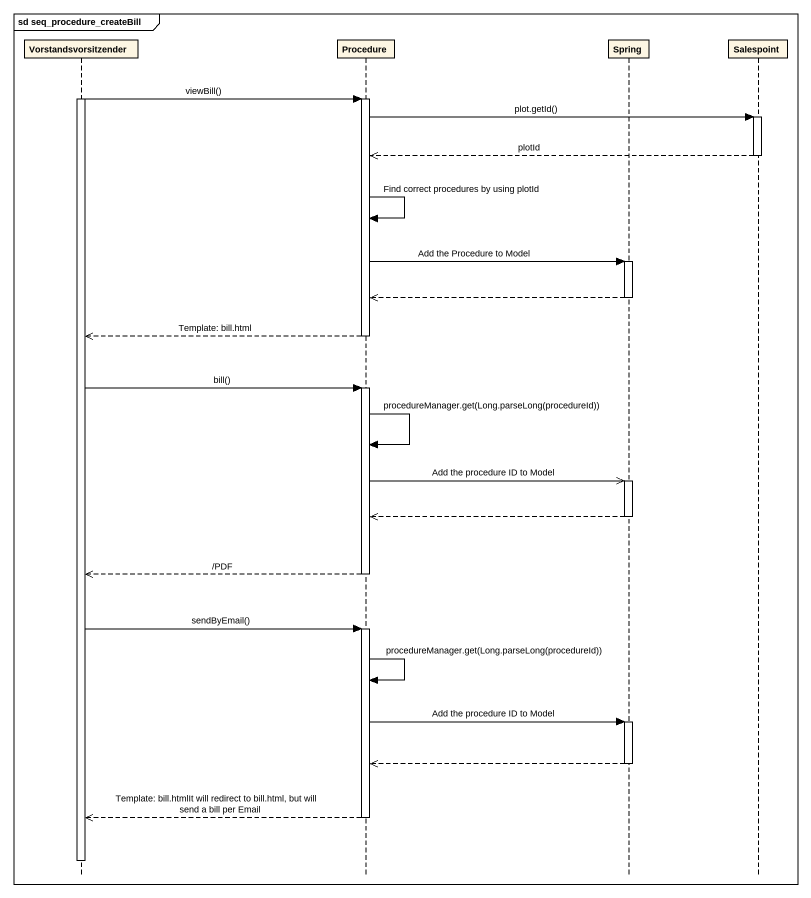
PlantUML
@startuml
mainframe sd seq_procedure_createBill
hide footbox
participant Vorstandsvorsitzender
participant Procedure
participant Spring
participant Salespoint

activate Vorstandsvorsitzender
Vorstandsvorsitzender -> Procedure : viewBill()
activate Procedure
Procedure -> Salespoint : plot.getId()
activate Salespoint
Salespoint -->> Procedure : plotId
deactivate Salespoint
Procedure -> Procedure : Find correct procedures by using plotId
Procedure -> Spring : Add the Procedure to Model
activate Spring
Spring -->> Procedure
deactivate Spring
Procedure -->> Vorstandsvorsitzender : Template: bill.html
deactivate Procedure
Vorstandsvorsitzender -> Procedure : bill()
activate Procedure
Procedure -> Procedure : procedureManager.get(Long.parseLong(procedureId))
Procedure ->> Spring : Add the procedure ID to Model
activate Spring
Spring -->> Procedure
deactivate Spring
Procedure -->> Vorstandsvorsitzender : /PDF
deactivate Procedure
Vorstandsvorsitzender -> Procedure : sendByEmail()
activate Procedure
Procedure -> Procedure : procedureManager.get(Long.parseLong(procedureId))
Procedure -> Spring : Add the procedure ID to Model
activate Spring
Spring -->> Procedure
deactivate Spring
Procedure -->> Vorstandsvorsitzender : Template: bill.htmlIt will redirect to bill.html, but will send a bill per Email
deactivate Procedure
deactivate Vorstandsvorsitzender
@enduml
